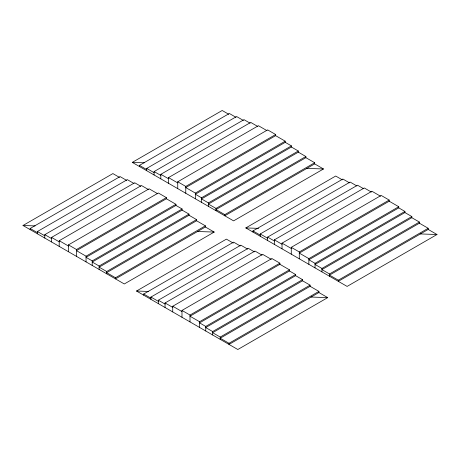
<?xml version="1.0" encoding="UTF-8"?>
<svg xmlns="http://www.w3.org/2000/svg" width="460" height="460" viewBox="0 0 460 460"><rect width="100%" height="100%" fill="white"/><g stroke="black" fill="none" stroke-linecap="round" stroke-linejoin="round"><path stroke-width="0.69" d="M76.469 256.358L76.481 249.521L166.37 197.622L158.349 192.987L68.459 244.887L68.459 251.735M185.765 193.257L185.771 186.421L275.661 134.521L267.639 129.887L177.75 181.786L177.75 188.634M189.997 321.902L190.003 315.06L279.893 263.166L271.871 258.531L181.982 310.431L181.982 317.273M299.287 258.802L299.293 251.959L389.183 200.065L381.167 195.431L291.272 247.33L291.272 254.173M115.489 277.742L115.489 278.886L205.378 226.987L205.378 225.843L115.489 277.742L106.685 272.659L196.575 220.76L196.575 219.621L106.685 271.515L99.124 267.151L189.014 215.251L189.014 214.113L99.124 266.006L92.213 262.022L182.108 210.122L182.108 208.989L92.213 260.889L86.043 257.324L175.939 205.43L175.939 204.286L86.043 256.185L76.475 250.66L166.365 198.76L166.37 197.622M224.785 214.642L224.785 215.786L314.674 163.886L314.674 162.742L224.785 214.642L215.981 209.559L305.871 157.665L305.871 156.521L215.981 208.42L208.414 204.05L298.31 152.156L298.31 151.012L208.414 202.906L201.509 198.921L291.398 147.022L291.398 145.889L201.509 197.788L195.339 194.223L285.229 142.33L285.229 141.185L195.339 193.085L185.765 187.559L275.655 135.66L275.661 134.521M229.011 343.286L229.011 344.431L318.906 292.531L318.906 291.387L229.011 343.286L220.208 338.203L310.103 286.304L310.103 285.16L220.208 337.059L212.646 332.695L302.536 280.795L302.536 279.651L212.646 331.551L205.741 327.56L295.63 275.661L295.63 274.534L205.741 326.428L199.571 322.868L289.461 270.969L289.461 269.83L199.571 321.73L189.997 316.204L279.887 264.305L279.893 263.166M338.307 280.186L338.307 281.33L428.197 229.431L428.197 228.286L338.307 280.186L329.504 275.103L419.393 223.203L419.393 222.059L329.504 273.959L321.942 269.594L411.832 217.695L411.832 216.551L321.942 268.45L315.031 264.46L404.921 212.566L404.921 211.433L315.031 263.333L308.861 259.768L398.751 207.868L398.751 206.73L308.861 258.629L299.287 253.103L389.183 201.204L389.183 200.065M51.508 241.948L51.554 237.412L141.444 185.512L148.528 189.606M160.804 178.848L160.85 174.311L250.74 122.412L257.824 126.506M165.036 307.493L165.077 302.95L254.972 251.056L262.056 255.15M274.327 244.392L274.373 239.85L364.262 187.956L371.346 192.05M44.792 238.067L44.815 234.652L134.705 182.758L140.817 186.288M154.083 174.967L154.111 171.557L244.001 119.657L250.108 123.194M158.315 303.611L158.343 300.196L248.233 248.296L254.34 251.833M267.611 240.511L267.634 237.095L357.523 185.202L363.636 188.732M157.728 193.775L149.115 188.801L59.225 240.701L59.19 246.382M267.024 130.674L258.411 125.701L168.515 177.6L168.486 183.281M271.25 259.313L262.637 254.345L172.747 306.245L172.718 311.926M380.546 196.219L371.933 191.245L282.043 243.144L282.009 248.825M205.378 226.987L214.182 232.07L124.292 283.969L23 225.486L112.89 173.587L119.462 177.382M314.674 163.886L323.478 168.969L233.588 220.869L132.29 162.386L222.186 110.492L228.752 114.281M30.164 229.626L30.164 228.482L120.06 176.583L126.701 180.423M139.46 166.526L139.46 165.381L229.35 113.482L235.997 117.323M37.415 233.812L37.415 231.524L127.305 179.624L134.067 183.528M146.711 170.712L146.711 168.423L236.601 116.529L243.363 120.428M318.383 292.232L327.71 297.614L237.814 349.508L136.522 291.03L226.412 239.131L233.249 243.075M428.197 229.431L437 234.514L347.11 286.413L245.818 227.93L335.708 176.03L342.28 179.826M143.692 295.165L143.692 294.026L233.582 242.127L240.229 245.962M252.983 232.07L252.983 230.926L342.872 179.026L349.519 182.861M150.938 299.351L150.938 297.068L240.833 245.168L247.589 249.073M260.233 236.256L260.233 233.967L350.123 182.068L356.885 185.972M132.29 162.386L144.394 162.805M306.86 168.4L323.478 168.969M245.818 227.93L258.629 228.373M420.382 233.939L437 234.514M23 225.486L35.104 225.906M197.57 231.495L214.182 232.07M136.522 291.03L148.626 291.445M311.092 297.039L327.71 297.614M275.655 135.66L285.229 141.185M389.183 201.204L398.751 206.73M285.229 142.33L291.398 145.889M398.751 207.868L404.921 211.433M291.398 147.022L298.31 151.012M404.921 212.566L411.832 216.551M298.31 152.156L305.871 156.521M411.832 217.695L419.393 222.059M305.871 157.665L314.674 162.742M419.393 223.203L428.197 228.286M177.75 181.786L185.771 186.421M291.272 247.33L299.293 251.959M168.515 177.6L177.744 182.925M282.043 243.144L291.272 248.469M146.711 168.423L154.083 172.684M260.233 233.967L267.611 238.222M139.46 165.381L146.711 169.567M252.983 230.926L260.233 235.112M166.365 198.76L175.939 204.286M279.887 264.305L289.461 269.83M175.939 205.43L182.108 208.989M289.461 270.969L295.63 274.534M182.108 210.122L189.014 214.113M295.63 275.661L302.536 279.651M189.014 215.251L196.575 219.621M302.536 280.795L310.103 285.16M196.575 220.76L205.378 225.843M310.103 286.304L318.906 291.387M181.982 310.431L190.003 315.06M68.459 244.887L76.481 249.521M59.225 240.701L68.454 246.025M172.747 306.245L181.976 311.57M37.415 231.524L44.792 235.784M150.938 297.068L158.315 301.323M30.164 228.482L37.415 232.668M143.692 294.026L150.938 298.212M274.373 239.85L282.049 244.289M160.85 174.311L168.521 178.744M267.634 237.095L274.355 240.982M154.111 171.557L160.827 175.444M165.077 302.95L172.753 307.389M51.554 237.412L59.231 241.845M158.343 300.196L165.059 304.083M44.815 234.652L51.537 238.544M329.504 273.959L329.504 276.247M321.942 268.45L321.942 271.877M315.031 263.333L315.031 267.892M308.861 258.629L308.861 264.327M220.208 337.059L220.208 339.348M215.981 208.42L215.981 210.703M212.646 331.551L212.646 334.978M208.414 202.906L208.414 206.339M205.741 326.428L205.741 330.993M201.509 197.788L201.509 202.348M199.571 321.73L199.571 327.428M195.339 193.085L195.339 198.789M106.685 271.515L106.685 273.803M99.124 266.006L99.124 269.439M92.213 260.889L92.213 265.449M86.043 256.185L86.043 261.884"/></g></svg>
